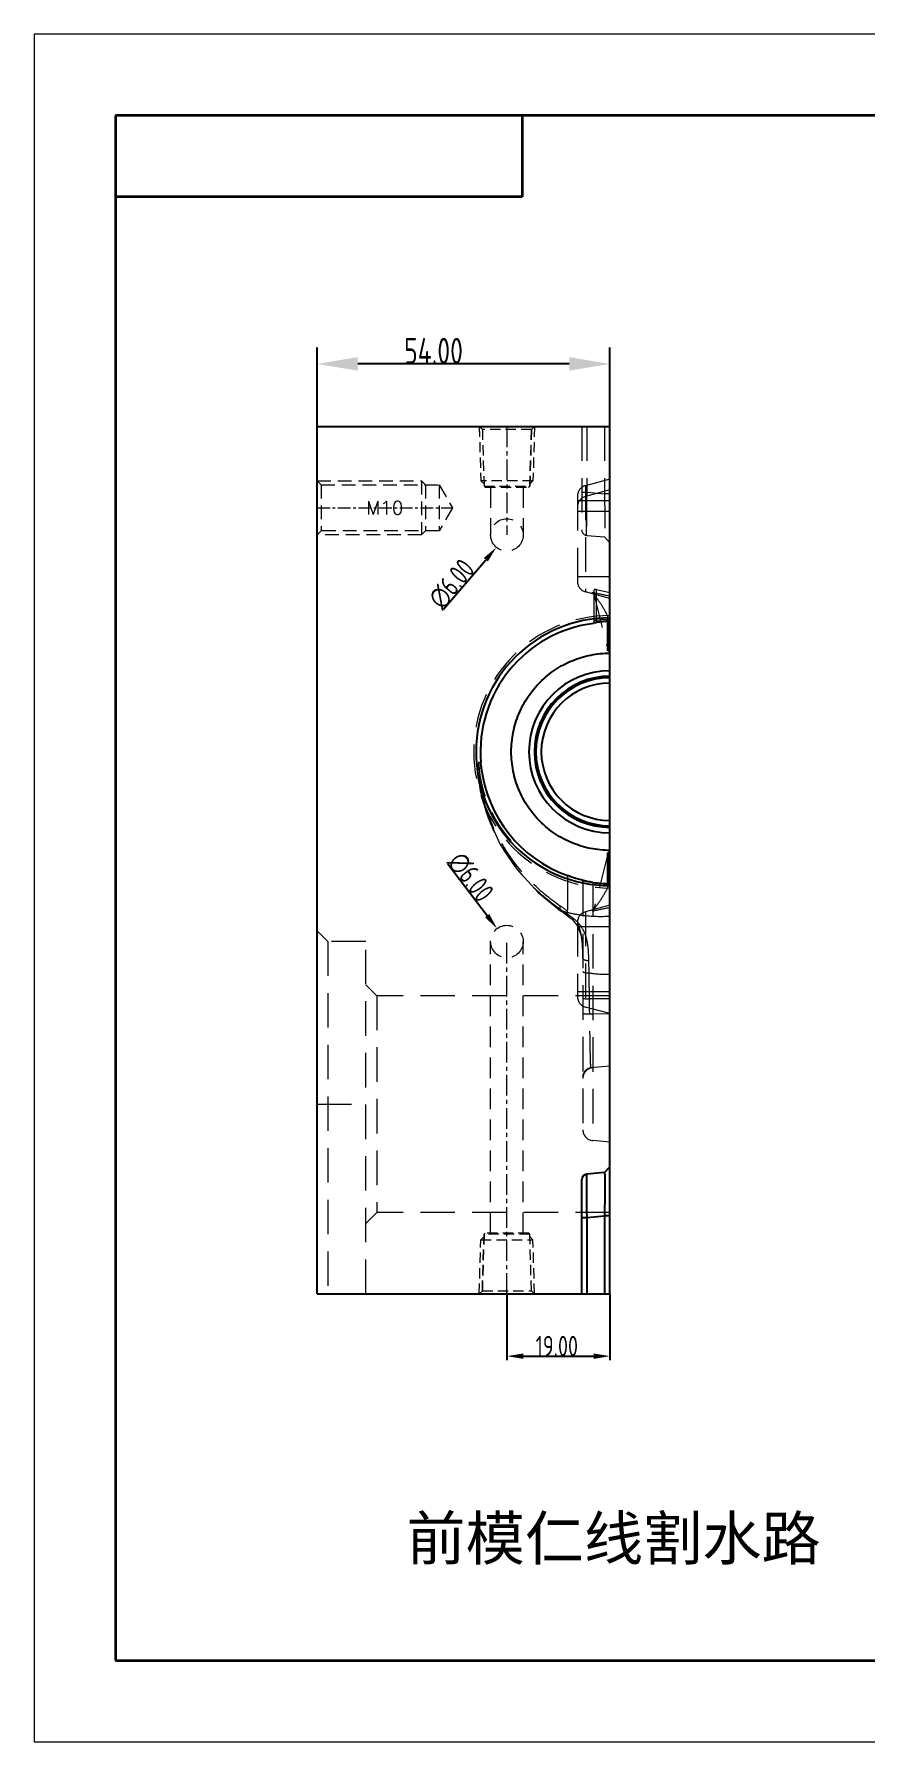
# Model space of a CAD drawing. Header units: millimetres. Extents: x 877 to 3677, y 1642 to 2236.
# Drawn here: x 2733.1 to 2886.4, y 1641.7 to 1956.7 of the extents above; entities that cross this region are included whole.
import ezdxf
from ezdxf.enums import TextEntityAlignment as Align

# ---------------------------------------------------------------- set-up
doc = ezdxf.new("R2010")
doc.units = ezdxf.units.MM
doc.linetypes.add('CENTER', pattern=[0.6, 0.375, -0.075, 0.075, -0.075])
doc.linetypes.add('HIDDEN', pattern=[9.525, 6.35, -3.175])
doc.layers.get('Defpoints').update_dxf_attribs({"lineweight": 5})
for name, color, linetype, lineweight in [('cool', 153, 'HIDDEN', 9), ('DEFAULT_2', 8, 'HIDDEN', 18), ('dim', 82, 'Continuous', 9), ('screw', 33, 'Continuous', 13), ('文字层', 3, 'Continuous', 18), ('粗实线', 7, 'Continuous', 30), ('粗实线层', 7, 'Continuous', 35), ('细实线层', 7, 'Continuous', 18)]:
    doc.layers.add(name, color=color, linetype=linetype, lineweight=lineweight)
doc.styles.add('A100', font='arial.ttf')
doc.styles.add('TXT', font='txt.shx', dxfattribs={"bigfont": 'gbcbig.shx'})
doc.styles.add('标准', font='FSGB2312.ttf', dxfattribs={"width": 0.667})
doc.styles.add('标注', font='isocp.shx', dxfattribs={"width": 0.8, "bigfont": 'hztxt.shx'})
doc.dimstyles.new('副本 a4', dxfattribs={"dimscale": 1.5, "dimtxt": 3.2, "dimasz": 5, "dimexe": 2, "dimexo": 0, "dimgap": 0, "dimtad": 1, "dimzin": 0, "dimdsep": 46, "dimtxsty": '标注', "dimcen": 0, "dimdle": 3, "dimclrd": 4, "dimclre": 4, "dimclrt": 6, "dimazin": 0, "dimtfac": 1, "dimtofl": 0, "dimtmove": 0, "dimatfit": 3, "dimfxl": 0, "dimtolj": 1, "dimarcsym": 0})

# ---------------------------------------------------------------- blocks, each defined once
blk = doc.blocks.new('*D18')
at = {"layer": 'Defpoints', "color": 0, "transparency": 16777216}
for p in [(2785.22, 1895.88), (2785.22, 1884.33), (2839.22, 1884.33)]:
    blk.add_point(p, dxfattribs=at)
at = {"layer": 'dim', "color": 4, "lineweight": -2, "transparency": 16777216}
for p, q in [((2785.22, 1884.33), (2785.22, 1898.88)), ((2839.22, 1884.33), (2839.22, 1898.88)), ((2831.72, 1895.88), (2792.72, 1895.88))]:
    blk.add_line(p, q, dxfattribs=at)
at = {"layer": 'dim', "color": 4, "transparency": 16777216}
for points in [[(2792.72, 1897.13), (2792.72, 1894.63), (2785.22, 1895.88)], [(2831.72, 1897.13), (2831.72, 1894.63), (2839.22, 1895.88)]]:
    blk.add_solid(points, dxfattribs=at)
at = {"layer": 'dim', "color": 6, "transparency": 16777216, "insert": (2806.69, 1898.28), "char_height": 4.8, "attachment_point": 5, "style": '标注'}
blk.add_mtext('\\A1;54.00', dxfattribs=at)
blk = doc.blocks.new('cool_jt_f11')
at = {"layer": 'cool', "ltscale": 0.3}
for p, q in [((0, 5.11), (0.58, 4.53)), ((0, 5.11), (10, 4.8)), ((0.58, 4.53), (0.58, -4.53)), ((11, 4.21), (0.58, 4.53)), ((0.58, 4.53), (11, 4.21)), ((10, 4.8), (10.58, 4.22)), ((10, 4.8), (10, -4.8)), ((11.21, 4), (11, 4.21)), ((11, -4.21), (11, 4.21)), ((11.21, -4), (11.21, 4)), ((0.58, -4.53), (0, -5.11)), ((0, -5.11), (10, -4.8)), ((0.58, -4.53), (11, -4.21)), ((10, -4.8), (10.58, -4.22)), ((11, -4.21), (11.21, -4))]:
    blk.add_line(p, q, dxfattribs=at)
blk = doc.blocks.new('*D33')
at = {"layer": 'Defpoints', "color": 0, "transparency": 16777216}
for p in [(2818.4, 1791.72), (2822.04, 1786.95)]:
    blk.add_point(p, dxfattribs=at)
at = {"layer": 'dim', "color": 4, "lineweight": -2, "transparency": 16777216}
blk.add_line((2809.32, 1803.66), (2816.59, 1794.11), dxfattribs=at)
at = {"layer": 'dim', "color": 4, "transparency": 16777216}
blk.add_solid([(2816.98, 1794.41), (2816.19, 1793.8), (2818.4, 1791.72)], dxfattribs=at)
at = {"layer": 'dim', "color": 6, "transparency": 16777216, "insert": (2813.53, 1801.21), "char_height": 3.75, "attachment_point": 5, "rotation": 307.2763, "style": '标注'}
blk.add_mtext('\\A1;∅6.00', dxfattribs=at)
blk = doc.blocks.new('*D11')
at = {"layer": 'Defpoints', "color": 0, "transparency": 16777216}
for p in [(2820.22, 1724.33), (2839.22, 1724.33), (2839.22, 1712.85)]:
    blk.add_point(p, dxfattribs=at)
at = {"layer": 'dim', "color": 4, "lineweight": -2, "transparency": 16777216}
for p, q in [((2820.22, 1724.33), (2820.22, 1712.1)), ((2839.22, 1724.33), (2839.22, 1712.1)), ((2823.22, 1712.85), (2836.22, 1712.85))]:
    blk.add_line(p, q, dxfattribs=at)
at = {"layer": 'dim', "color": 4, "transparency": 16777216}
for points in [[(2823.22, 1713.35), (2823.22, 1712.35), (2820.22, 1712.85)], [(2836.22, 1713.35), (2836.22, 1712.35), (2839.22, 1712.85)]]:
    blk.add_solid(points, dxfattribs=at)
at = {"layer": 'dim', "color": 6, "transparency": 16777216, "insert": (2829.42, 1714.72), "char_height": 3.75, "attachment_point": 5, "style": '标注'}
blk.add_mtext('\\A1;19.00', dxfattribs=at)
blk = doc.blocks.new('*D16')
at = {"layer": 'Defpoints', "color": 0, "transparency": 16777216}
for p in [(2822.16, 1866.62), (2818.28, 1862.05)]:
    blk.add_point(p, dxfattribs=at)
at = {"layer": 'dim', "color": 4, "lineweight": -2, "transparency": 16777216}
blk.add_line((2808.55, 1850.62), (2816.33, 1859.76), dxfattribs=at)
at = {"layer": 'dim', "color": 4, "transparency": 16777216}
blk.add_solid([(2815.95, 1860.09), (2816.71, 1859.44), (2818.28, 1862.05)], dxfattribs=at)
at = {"layer": 'dim', "color": 6, "transparency": 16777216, "insert": (2810.04, 1855.27), "char_height": 3.75, "attachment_point": 5, "rotation": 49.6007, "style": '标注'}
blk.add_mtext('\\A1;∅6.00', dxfattribs=at)
blk = doc.blocks.new('A4图框')
at = {"layer": '粗实线层'}
for p, q in [((-138.5, 95), (-138.5, -95)), ((138.5, 95), (-138.5, 95)), ((-88.5, 95), (-88.5, 85)), ((-88.5, 85), (-138.5, 85)), ((-138.5, -95), (138.5, -95))]:
    blk.add_line(p, q, dxfattribs=at)
at = {"layer": '细实线层'}
for p, q in [((148.5, 105), (-148.5, 105)), ((-148.5, 105), (-148.5, -105)), ((-148.5, -105), (148.5, -105))]:
    blk.add_line(p, q, dxfattribs=at)
at = {"layer": '文字层', "style": '标准', "width": 0.667}
blk.add_attdef('图纸编号', text='', height=5.19, rotation=180, dxfattribs=at).set_placement((-113.41, 90), align=Align.MIDDLE_CENTER)

msp = doc.modelspace()

# ---------------------------------------------------------------- linework, layer by layer
at = {"color": 7, "linetype": 'Continuous'}
for p, q in [((2785.22, 1724.333), (2785.22, 1884.333)), ((2785.22, 1884.333), (2839.22, 1884.333)), ((2839.22, 1724.333), (2839.22, 1884.333)), ((2836.22, 1848.082), (2836.22, 1848.018)), ((2838.82, 1842.98), (2838.82, 1848.348)), ((2839.22, 1842.98), (2838.82, 1842.98)), ((2838.82, 1800.02), (2838.82, 1805.687)), ((2839.22, 1805.687), (2838.82, 1805.687)), ((2834.02, 1724.333), (2834.02, 1745.42)), ((2838.224, 1746.704), (2834.933, 1746.416)), ((2838.224, 1746.704), (2839.22, 1747.791)), ((2834.02, 1738.446), (2834.933, 1738.446)), ((2834.933, 1738.446), (2838.224, 1738.734)), ((2834.933, 1738.446), (2834.933, 1724.333)), ((2839.22, 1738.734), (2838.224, 1738.734)), ((2838.224, 1738.734), (2838.224, 1724.333)), ((2785.22, 1724.333), (2839.22, 1724.333))]:
    msp.add_line(p, q, dxfattribs=at)
for centre, radius, start, end in [((2839.22, 1824.333), 24.694, 90, 270), ((2839.22, 1824.333), 23.874, 97.21885, 184.80548), ((2839.22, 1824.333), 14.936, 90, 270), ((2839.22, 1824.333), 13.94, 90, 270), ((2839.22, 1824.333), 13.654, 90, 270), ((2839.22, 1824.333), 12.658, 90, 270), ((2831.124, 1823.28), 15.746, 186.03728, 187.10086), ((2839.573, 1824.335), 24.261, 187.10561, 250.21819), ((2839.272, 1823.908), 23.887, 262.23814, 269.87569), ((2835.02, 1745.42), 1, 95, 180)]:
    msp.add_arc(centre, radius, start, end, dxfattribs=at)
msp.add_ellipse((2839.22, 1824.68), major_axis=(0, 23.668), ratio=0.9998927, start_param=0, end_param=0.1058387, dxfattribs=at)
for points, knots in [([(2836.22, 1848.145), (2836.22, 1848.148), (2836.236, 1848.148), (2836.254, 1848.155), (2836.296, 1848.16), (2836.35, 1848.169), (2836.421, 1848.179), (2836.546, 1848.196), (2836.647, 1848.207), (2836.72, 1848.215)], [0, 0, 0, 0, 0.0167155, 0.0641864, 0.1423016, 0.2514731, 0.3925102, 0.5662117, 1, 1, 1, 1]), ([(2839.22, 1806.142), (2838.032, 1806.146), (2835.648, 1806.377), (2832.214, 1807.418), (2829.049, 1809.111), (2826.274, 1811.387), (2823.997, 1814.162), (2822.305, 1817.327), (2821.264, 1820.762), (2820.912, 1824.333), (2821.264, 1827.905), (2822.305, 1831.34), (2823.997, 1834.505), (2826.274, 1837.279), (2829.049, 1839.555), (2832.214, 1841.249), (2835.648, 1842.29), (2838.032, 1842.52), (2839.22, 1842.524)], [0, 0, 0, 0, 0.0624908, 0.1250007, 0.1874987, 0.2499983, 0.3124991, 0.3749998, 0.4375001, 0.5, 0.5624999, 0.6250002, 0.6875009, 0.7500017, 0.8125013, 0.8749993, 0.9375092, 1, 1, 1, 1]), ([(2815.414, 1822.279), (2815.414, 1822.293), (2815.418, 1822.304), (2815.413, 1822.333), (2815.417, 1822.333)], [0, 0, 0, 0, 0.7457981, 1, 1, 1, 1]), ([(2815.465, 1821.624), (2815.45, 1821.764), (2815.431, 1821.982), (2815.416, 1822.201), (2815.414, 1822.279)], [0, 0, 0, 0, 0.6413324, 1, 1, 1, 1]), ([(2833.929, 1800.706), (2833.599, 1800.801), (2832.735, 1801.039), (2831.882, 1801.318), (2831.362, 1801.505)], [0, 0, 0, 0, 0.3835043, 1, 1, 1, 1]), ([(2834.217, 1800.609), (2834.209, 1800.616), (2834.179, 1800.627), (2834.122, 1800.648), (2834.035, 1800.675), (2833.968, 1800.695), (2833.929, 1800.706)], [0, 0, 0, 0, 0.1040797, 0.3053297, 0.6042511, 1, 1, 1, 1]), ([(2834.758, 1800.464), (2834.682, 1800.481), (2834.552, 1800.511), (2834.386, 1800.551), (2834.285, 1800.585), (2834.232, 1800.598), (2834.22, 1800.609)], [0, 0, 0, 0, 0.4195916, 0.7194331, 0.9117538, 1, 1, 1, 1]), ([(2836.046, 1800.239), (2835.91, 1800.258), (2835.479, 1800.321), (2835.05, 1800.4), (2834.758, 1800.464)], [0, 0, 0, 0, 0.3132987, 1, 1, 1, 1]), ([(2834.933, 1746.416), (2834.929, 1746.416), (2834.929, 1746.397), (2834.923, 1746.373), (2834.921, 1746.322), (2834.917, 1746.256), (2834.914, 1746.17), (2834.91, 1746.019), (2834.906, 1745.785), (2834.902, 1745.453), (2834.899, 1745.052), (2834.898, 1744.588), (2834.897, 1744.065), (2834.898, 1743.487), (2834.9, 1742.625), (2834.906, 1741.458), (2834.917, 1739.982), (2834.927, 1738.965), (2834.933, 1738.446)], [0, 0, 0, 0, 0.0013488, 0.0050186, 0.0110529, 0.0194496, 0.0302002, 0.043282, 0.0762976, 0.1182034, 0.1686038, 0.2270131, 0.2928825, 0.3655697, 0.4443878, 0.6172509, 0.8049199, 1, 1, 1, 1]), ([(2838.224, 1746.704), (2838.227, 1746.704), (2838.228, 1746.685), (2838.234, 1746.663), (2838.237, 1746.612), (2838.241, 1746.547), (2838.244, 1746.462), (2838.249, 1746.312), (2838.253, 1746.079), (2838.257, 1745.746), (2838.261, 1745.346), (2838.262, 1744.882), (2838.263, 1744.358), (2838.262, 1743.78), (2838.259, 1742.917), (2838.253, 1741.748), (2838.241, 1740.271), (2838.227, 1739.253), (2838.224, 1738.734)], [0, 0, 0, 0, 0.0012576, 0.0048377, 0.0107823, 0.0190907, 0.0297572, 0.0427633, 0.0756538, 0.11747, 0.1678295, 0.2262395, 0.2921581, 0.3649276, 0.4438546, 0.6169725, 0.804807, 1, 1, 1, 1])]:
    msp.add_open_spline(points, degree=3, knots=knots, dxfattribs=at)
at = {"layer": 'cool', "color": 1, "linetype": 'CENTER', "ltscale": 10.16}
for p, q in [((2820.22, 1884.333), (2820.22, 1864.333)), ((2820.22, 1724.333), (2820.22, 1789.333))]:
    msp.add_line(p, q, dxfattribs=at)
at = {"layer": 'cool', "ltscale": 0.6}
for p, q in [((2817.22, 1873.123), (2817.22, 1864.333)), ((2823.22, 1873.123), (2823.22, 1864.333)), ((2817.22, 1735.543), (2817.22, 1789.333)), ((2823.22, 1735.543), (2823.22, 1789.333))]:
    msp.add_line(p, q, dxfattribs=at)
for centre in [(2820.22, 1864.333), (2820.22, 1789.333)]:
    msp.add_circle(centre, 3, dxfattribs=at)
at = {"layer": 'DEFAULT_2', "color": 8, "linetype": 'HIDDEN'}
for p, q in [((2834.02, 1884.333), (2834.02, 1865.247)), ((2834.933, 1884.333), (2834.933, 1872.221)), ((2838.224, 1884.333), (2838.224, 1871.933)), ((2839.22, 1874.63), (2834.702, 1873.419)), ((2833.22, 1871.488), (2833.22, 1855.772)), ((2834.02, 1872.221), (2834.933, 1872.221)), ((2834.702, 1873.419), (2834.702, 1853.84)), ((2839.22, 1872.63), (2834.702, 1871.419)), ((2834.933, 1872.221), (2838.224, 1871.933)), ((2839.22, 1871.933), (2838.224, 1871.933)), ((2839.22, 1870.63), (2833.22, 1870.63)), ((2839.22, 1868.63), (2833.22, 1868.63)), ((2834.933, 1864.251), (2838.224, 1863.963)), ((2839.22, 1862.876), (2838.224, 1863.963)), ((2839.22, 1856.63), (2833.22, 1856.63)), ((2839.22, 1852.63), (2834.702, 1853.84)), ((2836.221, 1853.434), (2835.977, 1853.749)), ((2836.22, 1854.04), (2836.22, 1848.082)), ((2836.22, 1853.434), (2838.82, 1843.15)), ((2836.72, 1848.215), (2836.72, 1854.261)), ((2836.72, 1854.261), (2839.22, 1853.746)), ((2838.82, 1848.348), (2838.82, 1849.315)), ((2839.22, 1848.98), (2838.82, 1848.98)), ((2814.71, 1821.291), (2814.71, 1821.291)), ((2814.71, 1821.291), (2814.761, 1821.283)), ((2815.498, 1821.333), (2814.896, 1821.333)), ((2815.417, 1822.333), (2814.972, 1822.333)), ((2838.82, 1805.516), (2836.22, 1795.233)), ((2831.362, 1801.505), (2831.362, 1794.973)), ((2834.22, 1800.309), (2834.22, 1754.604)), ((2836.046, 1800.239), (2836.046, 1752.611)), ((2838.82, 1799.352), (2838.82, 1800.02)), ((2839.22, 1799.686), (2838.82, 1799.686)), ((2839.22, 1796.037), (2834.702, 1794.826)), ((2833.22, 1792.895), (2833.22, 1779.179)), ((2834.702, 1794.826), (2834.702, 1777.247)), ((2835.977, 1794.918), (2836.221, 1795.232)), ((2787.22, 1789.333), (2785.22, 1791.333)), ((2787.22, 1789.333), (2787.22, 1724.333)), ((2794.22, 1789.333), (2787.22, 1789.333)), ((2794.22, 1724.333), (2794.22, 1789.333)), ((2839.22, 1792.037), (2833.22, 1792.037)), ((2796.22, 1779.343), (2794.22, 1781.343)), ((2839.22, 1780.037), (2833.22, 1780.037)), ((2796.22, 1779.343), (2796.22, 1739.323)), ((2839.22, 1779.343), (2796.22, 1779.343)), ((2839.22, 1776.037), (2834.702, 1777.247)), ((2839.22, 1778.778), (2835.444, 1778.791)), ((2839.22, 1775.957), (2836.046, 1775.973)), ((2839.22, 1766.333), (2835.721, 1766.027)), ((2785.22, 1759.333), (2794.22, 1759.333)), ((2839.22, 1752.333), (2836.046, 1752.611)), ((2796.22, 1739.323), (2794.22, 1737.323)), ((2839.22, 1739.323), (2796.22, 1739.323))]:
    msp.add_line(p, q, dxfattribs=at)
for points in [[(2814.983, 1822.171), (2814.829, 1821.971), (2814.718, 1821.609), (2814.71, 1821.291)], [(2814.71, 1821.291), (2815.308, 1817.129), (2816.747, 1812.131), (2819.006, 1807.242), (2822.095, 1802.605), (2826.006, 1798.353), (2830.122, 1795.027)], [(2830.122, 1795.027), (2830.466, 1794.786), (2831.276, 1794.21), (2831.423, 1794.104)], [(2831.422, 1794.104), (2832.236, 1793.435), (2833.276, 1792.098), (2833.897, 1790.38), (2834.173, 1788.204), (2834.22, 1786.259)]]:
    msp.add_lwpolyline(points, dxfattribs=at)
for centre, radius, start, end in [((2835.22, 1871.488), 2, 105, 180), ((2835.22, 1869.488), 2, 105, 180), ((2835.02, 1865.247), 1, 180, 265), ((2835.22, 1855.772), 2, 180, 255), ((2991.282, 2591.558), 753.977, 258.113051, 258.364795), ((2839.22, 1824.333), 25.125, 90, 270), ((2839.22, 1824.333), 24.374, 90, 97.07), ((2839.22, 1823.919), 24.3, 183.74166, 270), ((2991.282, 1057.109), 753.977, 101.635205, 101.886949), ((2852.11, 1826.732), 38.441, 235.26392, 235.69685), ((2714.216, 1617.316), 212.304, 56.51575, 56.80665), ((2836.735, 1815.713), 21.669, 253.12535, 256.19444), ((2776.083, 1710.927), 100.096, 56.16038, 56.48881), ((2837.21, 1817.721), 23.732, 256.23776, 262.757), ((2835.22, 1792.895), 2, 105, 180), ((2837.486, 1819.93), 25.958, 262.769, 273.83135), ((2838.367, 1802.515), 19.203, 261.04221, 272.54511), ((2835.22, 1779.179), 2, 180, 255), ((2835.864, 1764.39), 1.644, 95.00268, 179.99732), ((2836.215, 1764.069), 1.995, 162.69508, 179.94317), ((2836.225, 1764.045), 2.019, 95.05973, 111.67469), ((2836.22, 1754.604), 2, 180, 265)]:
    msp.add_arc(centre, radius, start, end, dxfattribs=at)
for points, knots in [([(2834.933, 1864.251), (2834.929, 1864.251), (2834.929, 1864.27), (2834.923, 1864.294), (2834.921, 1864.345), (2834.917, 1864.411), (2834.914, 1864.497), (2834.91, 1864.647), (2834.906, 1864.881), (2834.902, 1865.214), (2834.899, 1865.615), (2834.898, 1866.079), (2834.897, 1866.602), (2834.898, 1867.18), (2834.9, 1868.042), (2834.906, 1869.209), (2834.917, 1870.685), (2834.927, 1871.702), (2834.933, 1872.221)], [0, 0, 0, 0, 0.0013488, 0.0050186, 0.0110529, 0.0194496, 0.0302002, 0.043282, 0.0762976, 0.1182034, 0.1686038, 0.2270131, 0.2928825, 0.3655697, 0.4443878, 0.6172509, 0.8049199, 1, 1, 1, 1]), ([(2834.933, 1872.221), (2834.927, 1871.702), (2834.917, 1870.686), (2834.906, 1869.21), (2834.9, 1868.043), (2834.898, 1867.181), (2834.897, 1866.603), (2834.898, 1866.08), (2834.899, 1865.616), (2834.902, 1865.215), (2834.906, 1864.882), (2834.91, 1864.648), (2834.914, 1864.497), (2834.917, 1864.411), (2834.921, 1864.345), (2834.923, 1864.294), (2834.929, 1864.27), (2834.929, 1864.251), (2834.933, 1864.251)], [0, 0, 0, 0, 0.1950154, 0.3825873, 0.5554503, 0.6342734, 0.7069724, 0.7728577, 0.8312846, 0.8817111, 0.9236346, 0.956681, 0.9697737, 0.9805299, 0.9889331, 0.994974, 0.9986489, 1, 1, 1, 1]), ([(2838.224, 1871.933), (2838.229, 1871.414), (2838.241, 1870.396), (2838.253, 1868.918), (2838.259, 1867.75), (2838.262, 1866.887), (2838.263, 1866.308), (2838.262, 1865.785), (2838.26, 1865.321), (2838.257, 1864.92), (2838.253, 1864.588), (2838.249, 1864.355), (2838.244, 1864.205), (2838.241, 1864.12), (2838.236, 1864.055), (2838.233, 1864.004), (2838.226, 1863.983), (2838.227, 1863.963), (2838.224, 1863.963)], [0, 0, 0, 0, 0.1952112, 0.3830571, 0.5561758, 0.635105, 0.7078761, 0.7737958, 0.8322064, 0.8825662, 0.9243854, 0.9572762, 0.9702811, 0.9809459, 0.9892523, 0.995196, 0.9987743, 1, 1, 1, 1]), ([(2836.22, 1853.434), (2836.216, 1853.441), (2836.142, 1853.551), (2836.058, 1853.655), (2835.977, 1853.749)], [0, 0, 0, 0, 0.0611525, 1, 1, 1, 1]), ([(2836.72, 1854.261), (2836.658, 1854.273), (2836.538, 1854.283), (2836.374, 1854.247), (2836.253, 1854.165), (2836.22, 1854.079), (2836.22, 1854.04)], [0, 0, 0, 0, 0.3094665, 0.583067, 0.8089787, 1, 1, 1, 1]), ([(2838.82, 1849.315), (2838.492, 1850.047), (2837.68, 1851.466), (2836.721, 1852.78), (2836.22, 1853.434)], [0, 0, 0, 0, 0.4933541, 1, 1, 1, 1]), ([(2814.896, 1821.333), (2814.87, 1821.33), (2814.825, 1821.322), (2814.763, 1821.311), (2814.734, 1821.302), (2814.71, 1821.296), (2814.71, 1821.291)], [0, 0, 0, 0, 0.4141629, 0.7285291, 0.9250684, 1, 1, 1, 1]), ([(2814.761, 1821.283), (2814.755, 1821.345), (2814.757, 1821.466), (2814.785, 1821.64), (2814.866, 1821.777), (2814.933, 1821.782)], [0, 0, 0, 0, 0.3402814, 0.6342607, 1, 1, 1, 1]), ([(2830.206, 1795.142), (2828.21, 1796.526), (2824.382, 1799.756), (2820.454, 1804.743), (2817.928, 1809.33), (2815.854, 1814.398), (2814.992, 1818.506), (2814.761, 1821.283)], [0, 0, 0, 0, 0.2326133, 0.4763713, 0.6032034, 0.7331863, 1, 1, 1, 1]), ([(2814.896, 1821.333), (2814.894, 1821.391), (2814.895, 1821.61), (2814.936, 1821.83), (2814.998, 1821.978)], [0, 0, 0, 0, 0.2659678, 1, 1, 1, 1]), ([(2830.049, 1795.882), (2828.11, 1797.205), (2824.379, 1800.313), (2820.54, 1805.135), (2818.054, 1809.598), (2815.996, 1814.564), (2815.134, 1818.601), (2814.896, 1821.333)], [0, 0, 0, 0, 0.2304197, 0.4732324, 0.6001921, 0.730751, 1, 1, 1, 1]), ([(2814.933, 1821.782), (2814.94, 1821.782), (2814.971, 1821.78), (2814.999, 1821.765), (2815.017, 1821.75)], [0, 0, 0, 0, 0.2299941, 1, 1, 1, 1]), ([(2834.22, 1800.309), (2834.22, 1800.332), (2834.22, 1800.432), (2834.217, 1800.532), (2834.217, 1800.609)], [0, 0, 0, 0, 0.2308392, 1, 1, 1, 1]), ([(2836.22, 1795.233), (2836.721, 1795.887), (2837.68, 1797.201), (2838.492, 1798.62), (2838.82, 1799.352)], [0, 0, 0, 0, 0.5066434, 1, 1, 1, 1]), ([(2830.049, 1795.882), (2830.014, 1795.795), (2829.962, 1795.624), (2829.943, 1795.377), (2829.989, 1795.167), (2830.073, 1795.061), (2830.122, 1795.027)], [0, 0, 0, 0, 0.3091235, 0.5794454, 0.8057061, 1, 1, 1, 1]), ([(2830.122, 1795.027), (2830.165, 1794.997), (2830.274, 1794.957), (2830.388, 1794.965), (2830.445, 1794.977)], [0, 0, 0, 0, 0.4698574, 1, 1, 1, 1]), ([(2831.362, 1794.973), (2831.326, 1794.884), (2831.271, 1794.712), (2831.247, 1794.461), (2831.291, 1794.248), (2831.374, 1794.14), (2831.422, 1794.104)], [0, 0, 0, 0, 0.30962, 0.5800659, 0.8060595, 1, 1, 1, 1]), ([(2834.22, 1786.259), (2834.22, 1787.132), (2834.199, 1788.417), (2834.026, 1790.086), (2833.799, 1791.249), (2833.442, 1792.335), (2832.924, 1793.33), (2832.226, 1794.22), (2831.664, 1794.731), (2831.362, 1794.973)], [0, 0, 0, 0, 0.2743204, 0.4037521, 0.5274913, 0.6461815, 0.7619616, 0.8785272, 1, 1, 1, 1]), ([(2831.423, 1794.104), (2831.474, 1794.067), (2831.612, 1794.021), (2831.752, 1794.045), (2831.823, 1794.067)], [0, 0, 0, 0, 0.4599065, 1, 1, 1, 1]), ([(2834.224, 1791.61), (2833.949, 1792.097), (2833.235, 1793.024), (2832.317, 1793.736), (2831.823, 1794.067)], [0, 0, 0, 0, 0.4846644, 1, 1, 1, 1]), ([(2836.22, 1795.233), (2836.216, 1795.226), (2836.143, 1795.115), (2836.058, 1795.012), (2835.977, 1794.918)], [0, 0, 0, 0, 0.0611501, 1, 1, 1, 1]), ([(2835.332, 1785.824), (2835.321, 1786.361), (2835.285, 1787.408), (2835.13, 1788.928), (2834.815, 1790.342), (2834.448, 1791.212), (2834.224, 1791.61)], [0, 0, 0, 0, 0.2712191, 0.5279285, 0.7696135, 1, 1, 1, 1]), ([(2834.22, 1786.257), (2834.22, 1786.196), (2834.284, 1786.099), (2834.409, 1786.016), (2834.606, 1785.925), (2834.918, 1785.851), (2835.187, 1785.827), (2835.332, 1785.824)], [0, 0, 0, 0, 0.143179, 0.2416333, 0.3608392, 0.6551776, 1, 1, 1, 1]), ([(2834.22, 1783.802), (2834.22, 1783.758), (2834.304, 1783.699), (2834.42, 1783.656), (2834.629, 1783.601), (2834.95, 1783.56), (2835.227, 1783.548), (2835.377, 1783.547)], [0, 0, 0, 0, 0.1066514, 0.1999409, 0.3203745, 0.6303786, 1, 1, 1, 1]), ([(2835.377, 1783.547), (2835.373, 1783.74), (2835.358, 1784.499), (2835.343, 1785.258), (2835.332, 1785.824)], [0, 0, 0, 0, 0.2540584, 1, 1, 1, 1]), ([(2835.444, 1778.791), (2835.439, 1779.19), (2835.417, 1780.775), (2835.394, 1782.361), (2835.377, 1783.547)], [0, 0, 0, 0, 0.2516413, 1, 1, 1, 1]), ([(2834.22, 1778.84), (2834.22, 1778.832), (2834.265, 1778.825), (2834.321, 1778.814), (2834.437, 1778.806), (2834.583, 1778.799), (2834.766, 1778.793), (2835.056, 1778.789), (2835.285, 1778.789), (2835.444, 1778.791)], [0, 0, 0, 0, 0.0211802, 0.0773509, 0.1681345, 0.2903827, 0.4401397, 0.6124271, 1, 1, 1, 1]), ([(2835.675, 1766.428), (2835.663, 1766.659), (2835.642, 1767.228), (2835.6, 1768.75), (2835.555, 1771.272), (2835.501, 1774.824), (2835.464, 1777.423), (2835.444, 1778.791)], [0, 0, 0, 0, 0.0561341, 0.1380929, 0.3694902, 0.6680331, 1, 1, 1, 1]), ([(2834.22, 1776.082), (2834.22, 1776.078), (2834.233, 1776.068), (2834.277, 1776.055), (2834.378, 1776.038), (2834.54, 1776.022), (2834.762, 1776.006), (2835.033, 1775.993), (2835.467, 1775.979), (2835.809, 1775.974), (2836.046, 1775.973)], [0, 0, 0, 0, 0.007261, 0.0223026, 0.07869, 0.1694111, 0.2916555, 0.4412312, 0.6131402, 1, 1, 1, 1]), ([(2835.479, 1765.921), (2835.204, 1765.812), (2834.701, 1765.468), (2834.397, 1764.94), (2834.31, 1764.662)], [0, 0, 0, 0, 0.5034803, 1, 1, 1, 1]), ([(2835.721, 1766.027), (2835.718, 1766.027), (2835.712, 1766.038), (2835.705, 1766.068), (2835.695, 1766.145), (2835.685, 1766.268), (2835.679, 1766.369), (2835.675, 1766.428)], [0, 0, 0, 0, 0.0201808, 0.068059, 0.2554822, 0.5663955, 1, 1, 1, 1]), ([(2834.933, 1738.446), (2834.927, 1738.964), (2834.917, 1739.981), (2834.906, 1741.457), (2834.9, 1742.624), (2834.898, 1743.486), (2834.897, 1744.063), (2834.898, 1744.587), (2834.899, 1745.051), (2834.902, 1745.452), (2834.906, 1745.785), (2834.91, 1746.019), (2834.914, 1746.17), (2834.917, 1746.256), (2834.921, 1746.322), (2834.923, 1746.373), (2834.929, 1746.397), (2834.929, 1746.416), (2834.933, 1746.416)], [0, 0, 0, 0, 0.1950154, 0.3825873, 0.5554503, 0.6342734, 0.7069724, 0.7728577, 0.8312846, 0.8817111, 0.9236346, 0.956681, 0.9697737, 0.9805299, 0.9889331, 0.994974, 0.9986489, 1, 1, 1, 1])]:
    msp.add_open_spline(points, degree=3, knots=knots, dxfattribs=at)
msp.add_open_spline([(2831.362, 1794.973), (2830.928, 1795.28), (2830.489, 1795.582), (2830.049, 1795.882)], degree=3, dxfattribs=at)
at = {"layer": 'screw', "color": 92, "linetype": 'HIDDEN', "ltscale": 0.4}
for p, q in [((2785.22, 1874.333), (2804.47, 1874.333)), ((2804.47, 1874.333), (2805.22, 1873.583)), ((2804.47, 1874.333), (2804.47, 1864.333)), ((2805.22, 1873.583), (2805.22, 1865.083)), ((2805.22, 1865.083), (2804.47, 1864.333)), ((2804.47, 1864.333), (2785.22, 1864.333))]:
    msp.add_line(p, q, dxfattribs=at)
at = {"layer": 'screw', "color": 8, "linetype": 'HIDDEN', "ltscale": 0.4}
for p, q in [((2785.22, 1874.333), (2785.97, 1873.583)), ((2785.97, 1873.583), (2785.97, 1865.083)), ((2785.97, 1873.583), (2807.72, 1873.583)), ((2807.72, 1873.583), (2810.174, 1869.333)), ((2807.72, 1873.583), (2807.72, 1865.083)), ((2810.174, 1869.333), (2807.72, 1865.083)), ((2785.97, 1865.083), (2785.22, 1864.333)), ((2807.72, 1865.083), (2785.97, 1865.083))]:
    msp.add_line(p, q, dxfattribs=at)
at = {"layer": 'screw', "color": 1, "linetype": 'CENTER', "ltscale": 6.35}
msp.add_line((2785.22, 1869.333), (2810.174, 1869.333), dxfattribs=at)

# ---------------------------------------------------------------- block references
at = {"xscale": 1.5, "yscale": 1.5, "zscale": 1.5}
msp.add_blockref('A4图框', (2955.804, 1799.208), dxfattribs=at)
at = {"layer": 'cool', "ltscale": 0.6}
for p, rotation in [((2820.22, 1884.333), 270), ((2820.22, 1724.333), 90)]:
    msp.add_blockref('cool_jt_f11', p, dxfattribs=dict(at, rotation=rotation))

# ---------------------------------------------------------------- texts
at = {"layer": 'screw', "color": 6, "linetype": 'HIDDEN', "ltscale": 0.4, "style": 'TXT'}
msp.add_text('M10', height=2.5, dxfattribs=at).set_placement((2797.697, 1869.333), align=Align.MIDDLE)
at = {"layer": '粗实线', "insert": (2801.688, 1683.265), "char_height": 8, "width": 148.81182, "attachment_point": 1, "style": 'A100'}
msp.add_mtext('{\\fSimSun|b0|i0|c134|p2;前模仁线割水路}', dxfattribs=at)

# ---------------------------------------------------------------- dimensions: what is measured, and where the dimension line sits
at = {"layer": 'dim'}
dim = msp.add_linear_dim(base=(2785.22, 1895.881), p1=(2839.22, 1884.333), p2=(2785.22, 1884.333), dimstyle='副本 a4', dxfattribs=at)
dim.commit()
dim.dimension.update_dxf_attribs({"geometry": '*D18', "text_midpoint": (2806.69, 1895.881), "dimtype": 160})
for p1, p2, picture, middle in [((2822.164, 1866.618), (2818.276, 1862.049), '*D16', (2810.042, 1855.267)), ((2822.037, 1786.946), (2818.403, 1791.721), '*D33', (2813.535, 1801.212))]:
    dim = msp.add_diameter_dim_2p(p1=p1, p2=p2, dimstyle='副本 a4', override={"dimtxt": 2.5, "dimasz": 2, "dimexe": 0.49975}, dxfattribs=at)
    dim.commit()
    dim.dimension.update_dxf_attribs({"geometry": picture, "text_midpoint": middle})
dim = msp.add_linear_dim(base=(2839.22, 1712.849), p1=(2820.22, 1724.333), p2=(2839.22, 1724.333), dimstyle='副本 a4', override={"dimtxt": 2.5, "dimasz": 2, "dimexe": 0.49975}, dxfattribs=at)
dim.commit()
dim.dimension.update_dxf_attribs({"geometry": '*D11', "text_midpoint": (2829.415, 1712.849), "dimtype": 160})

doc.saveas('drawing.dxf')
